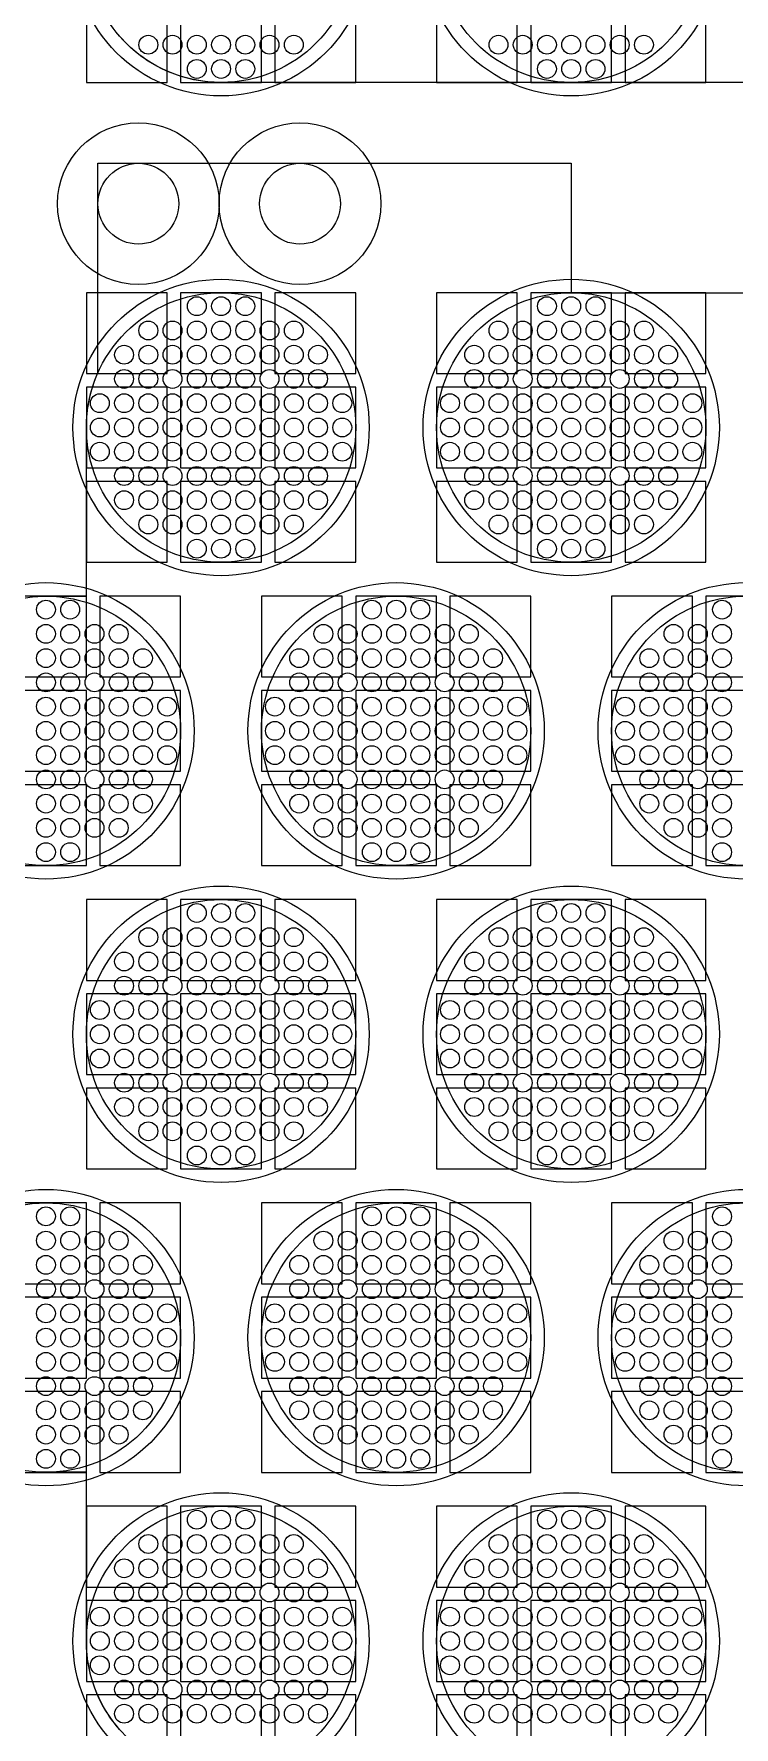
# Model space of a CAD drawing. Extents: x -49 to 54, y -38 to 38.
# Drawn here: x 6.17 to 8.77, y 8.43 to 14.71 of the extents above; entities that cross this region are included whole.
import ezdxf

# ---------------------------------------------------------------- set-up
doc = ezdxf.new("R2010")
doc.units = 0
for name, color, linetype in [('ADHESIVE_VIA_OPENINGS', 30, 'CONTINUOUS'), ('BACK_LAYER', 5, 'CONTINUOUS'), ('COND_LAYER_LOWER_ELECTRODE', 6, 'CONTINUOUS'), ('CONDUCTIVE_LAYER_BACK_LAYER', 2, 'CONTINUOUS'), ('EMITTER', 3, 'CONTINUOUS'), ('LOWER_ELECTRODE', 1, 'CONTINUOUS'), ('SUBSTRATE_VIA', 4, 'CONTINUOUS')]:
    doc.layers.add(name, color=color, linetype=linetype)

msp = doc.modelspace()

# ---------------------------------------------------------------- linework, layer by layer
at = {"layer": 'ADHESIVE_VIA_OPENINGS'}
for centre in [(6.5559, 14.0785), (7.1559, 14.0785)]:
    msp.add_circle(centre, 0.3, dxfattribs=at)
at = {"layer": 'BACK_LAYER'}
for points in [[(6.3628, 14.5286), (6.6628, 14.5286), (6.6628, 14.8286), (6.3628, 14.8286)], [(6.7128, 14.5286), (7.0128, 14.5286), (7.0128, 14.8286), (6.7128, 14.8286)], [(7.0628, 14.5286), (7.3628, 14.5286), (7.3628, 14.8286), (7.0628, 14.8286)], [(7.6628, 14.5286), (7.9628, 14.5286), (7.9628, 14.8286), (7.6628, 14.8286)], [(8.0128, 14.5286), (8.3128, 14.5286), (8.3128, 14.8286), (8.0128, 14.8286)], [(8.3628, 14.5286), (8.6628, 14.5286), (8.6628, 14.8286), (8.3628, 14.8286)], [(6.3628, 13.4482), (6.6628, 13.4482), (6.6628, 13.7482), (6.3628, 13.7482)], [(6.7128, 13.4482), (7.0128, 13.4482), (7.0128, 13.7482), (6.7128, 13.7482)], [(7.0628, 13.4482), (7.3628, 13.4482), (7.3628, 13.7482), (7.0628, 13.7482)], [(7.6628, 13.4482), (7.9628, 13.4482), (7.9628, 13.7482), (7.6628, 13.7482)], [(8.0128, 13.4482), (8.3128, 13.4482), (8.3128, 13.7482), (8.0128, 13.7482)], [(8.3628, 13.4482), (8.6628, 13.4482), (8.6628, 13.7482), (8.3628, 13.7482)], [(6.3628, 13.0982), (6.6628, 13.0982), (6.6628, 13.3982), (6.3628, 13.3982)], [(6.7128, 13.0982), (7.0128, 13.0982), (7.0128, 13.3982), (6.7128, 13.3982)], [(7.0628, 13.0982), (7.3628, 13.0982), (7.3628, 13.3982), (7.0628, 13.3982)], [(7.6628, 13.0982), (7.9628, 13.0982), (7.9628, 13.3982), (7.6628, 13.3982)], [(8.0128, 13.0982), (8.3128, 13.0982), (8.3128, 13.3982), (8.0128, 13.3982)], [(8.3628, 13.0982), (8.6628, 13.0982), (8.6628, 13.3982), (8.3628, 13.3982)], [(6.3628, 12.7482), (6.6628, 12.7482), (6.6628, 13.0482), (6.3628, 13.0482)], [(6.7128, 12.7482), (7.0128, 12.7482), (7.0128, 13.0482), (6.7128, 13.0482)], [(7.0628, 12.7482), (7.3628, 12.7482), (7.3628, 13.0482), (7.0628, 13.0482)], [(7.6628, 12.7482), (7.9628, 12.7482), (7.9628, 13.0482), (7.6628, 13.0482)], [(8.0128, 12.7482), (8.3128, 12.7482), (8.3128, 13.0482), (8.0128, 13.0482)], [(8.3628, 12.7482), (8.6628, 12.7482), (8.6628, 13.0482), (8.3628, 13.0482)], [(6.0628, 12.3223), (6.3628, 12.3223), (6.3628, 12.6223), (6.0628, 12.6223)], [(6.4128, 12.3223), (6.7128, 12.3223), (6.7128, 12.6223), (6.4128, 12.6223)], [(7.0128, 12.3223), (7.3128, 12.3223), (7.3128, 12.6223), (7.0128, 12.6223)], [(7.3628, 12.3223), (7.6628, 12.3223), (7.6628, 12.6223), (7.3628, 12.6223)], [(7.7128, 12.3223), (8.0128, 12.3223), (8.0128, 12.6223), (7.7128, 12.6223)], [(8.3128, 12.3223), (8.6128, 12.3223), (8.6128, 12.6223), (8.3128, 12.6223)], [(8.6628, 12.3223), (8.9628, 12.3223), (8.9628, 12.6223), (8.6628, 12.6223)], [(6.0628, 11.9723), (6.3628, 11.9723), (6.3628, 12.2723), (6.0628, 12.2723)], [(6.4128, 11.9723), (6.7128, 11.9723), (6.7128, 12.2723), (6.4128, 12.2723)], [(7.0128, 11.9723), (7.3128, 11.9723), (7.3128, 12.2723), (7.0128, 12.2723)], [(7.3628, 11.9723), (7.6628, 11.9723), (7.6628, 12.2723), (7.3628, 12.2723)], [(7.7128, 11.9723), (8.0128, 11.9723), (8.0128, 12.2723), (7.7128, 12.2723)], [(8.3128, 11.9723), (8.6128, 11.9723), (8.6128, 12.2723), (8.3128, 12.2723)], [(8.6628, 11.9723), (8.9628, 11.9723), (8.9628, 12.2723), (8.6628, 12.2723)], [(6.0628, 11.6223), (6.3628, 11.6223), (6.3628, 11.9223), (6.0628, 11.9223)], [(6.4128, 11.6223), (6.7128, 11.6223), (6.7128, 11.9223), (6.4128, 11.9223)], [(7.0128, 11.6223), (7.3128, 11.6223), (7.3128, 11.9223), (7.0128, 11.9223)], [(7.3628, 11.6223), (7.6628, 11.6223), (7.6628, 11.9223), (7.3628, 11.9223)], [(7.7128, 11.6223), (8.0128, 11.6223), (8.0128, 11.9223), (7.7128, 11.9223)], [(8.3128, 11.6223), (8.6128, 11.6223), (8.6128, 11.9223), (8.3128, 11.9223)], [(8.6628, 11.6223), (8.9628, 11.6223), (8.9628, 11.9223), (8.6628, 11.9223)], [(6.3628, 11.1965), (6.6628, 11.1965), (6.6628, 11.4965), (6.3628, 11.4965)], [(6.7128, 11.1965), (7.0128, 11.1965), (7.0128, 11.4965), (6.7128, 11.4965)], [(7.0628, 11.1965), (7.3628, 11.1965), (7.3628, 11.4965), (7.0628, 11.4965)], [(7.6628, 11.1965), (7.9628, 11.1965), (7.9628, 11.4965), (7.6628, 11.4965)], [(8.0128, 11.1965), (8.3128, 11.1965), (8.3128, 11.4965), (8.0128, 11.4965)], [(8.3628, 11.1965), (8.6628, 11.1965), (8.6628, 11.4965), (8.3628, 11.4965)], [(6.3628, 10.8465), (6.6628, 10.8465), (6.6628, 11.1465), (6.3628, 11.1465)], [(6.7128, 10.8465), (7.0128, 10.8465), (7.0128, 11.1465), (6.7128, 11.1465)], [(7.0628, 10.8465), (7.3628, 10.8465), (7.3628, 11.1465), (7.0628, 11.1465)], [(7.6628, 10.8465), (7.9628, 10.8465), (7.9628, 11.1465), (7.6628, 11.1465)], [(8.0128, 10.8465), (8.3128, 10.8465), (8.3128, 11.1465), (8.0128, 11.1465)], [(8.3628, 10.8465), (8.6628, 10.8465), (8.6628, 11.1465), (8.3628, 11.1465)], [(6.3628, 10.4965), (6.6628, 10.4965), (6.6628, 10.7965), (6.3628, 10.7965)], [(6.7128, 10.4965), (7.0128, 10.4965), (7.0128, 10.7965), (6.7128, 10.7965)], [(7.0628, 10.4965), (7.3628, 10.4965), (7.3628, 10.7965), (7.0628, 10.7965)], [(7.6628, 10.4965), (7.9628, 10.4965), (7.9628, 10.7965), (7.6628, 10.7965)], [(8.0128, 10.4965), (8.3128, 10.4965), (8.3128, 10.7965), (8.0128, 10.7965)], [(8.3628, 10.4965), (8.6628, 10.4965), (8.6628, 10.7965), (8.3628, 10.7965)], [(6.0628, 10.0707), (6.3628, 10.0707), (6.3628, 10.3707), (6.0628, 10.3707)], [(6.4128, 10.0707), (6.7128, 10.0707), (6.7128, 10.3707), (6.4128, 10.3707)], [(7.0128, 10.0707), (7.3128, 10.0707), (7.3128, 10.3707), (7.0128, 10.3707)], [(7.3628, 10.0707), (7.6628, 10.0707), (7.6628, 10.3707), (7.3628, 10.3707)], [(7.7128, 10.0707), (8.0128, 10.0707), (8.0128, 10.3707), (7.7128, 10.3707)], [(8.3128, 10.0707), (8.6128, 10.0707), (8.6128, 10.3707), (8.3128, 10.3707)], [(8.6628, 10.0707), (8.9628, 10.0707), (8.9628, 10.3707), (8.6628, 10.3707)], [(6.0628, 9.7207), (6.3628, 9.7207), (6.3628, 10.0207), (6.0628, 10.0207)], [(6.4128, 9.7207), (6.7128, 9.7207), (6.7128, 10.0207), (6.4128, 10.0207)], [(7.0128, 9.7207), (7.3128, 9.7207), (7.3128, 10.0207), (7.0128, 10.0207)], [(7.3628, 9.7207), (7.6628, 9.7207), (7.6628, 10.0207), (7.3628, 10.0207)], [(7.7128, 9.7207), (8.0128, 9.7207), (8.0128, 10.0207), (7.7128, 10.0207)], [(8.3128, 9.7207), (8.6128, 9.7207), (8.6128, 10.0207), (8.3128, 10.0207)], [(8.6628, 9.7207), (8.9628, 9.7207), (8.9628, 10.0207), (8.6628, 10.0207)], [(6.0628, 9.3707), (6.3628, 9.3707), (6.3628, 9.6707), (6.0628, 9.6707)], [(6.4128, 9.3707), (6.7128, 9.3707), (6.7128, 9.6707), (6.4128, 9.6707)], [(7.0128, 9.3707), (7.3128, 9.3707), (7.3128, 9.6707), (7.0128, 9.6707)], [(7.3628, 9.3707), (7.6628, 9.3707), (7.6628, 9.6707), (7.3628, 9.6707)], [(7.7128, 9.3707), (8.0128, 9.3707), (8.0128, 9.6707), (7.7128, 9.6707)], [(8.3128, 9.3707), (8.6128, 9.3707), (8.6128, 9.6707), (8.3128, 9.6707)], [(8.6628, 9.3707), (8.9628, 9.3707), (8.9628, 9.6707), (8.6628, 9.6707)], [(6.3628, 8.9448), (6.6628, 8.9448), (6.6628, 9.2448), (6.3628, 9.2448)], [(6.7128, 8.9448), (7.0128, 8.9448), (7.0128, 9.2448), (6.7128, 9.2448)], [(7.0628, 8.9448), (7.3628, 8.9448), (7.3628, 9.2448), (7.0628, 9.2448)], [(7.6628, 8.9448), (7.9628, 8.9448), (7.9628, 9.2448), (7.6628, 9.2448)], [(8.0128, 8.9448), (8.3128, 8.9448), (8.3128, 9.2448), (8.0128, 9.2448)], [(8.3628, 8.9448), (8.6628, 8.9448), (8.6628, 9.2448), (8.3628, 9.2448)], [(6.3628, 8.5948), (6.6628, 8.5948), (6.6628, 8.8948), (6.3628, 8.8948)], [(6.7128, 8.5948), (7.0128, 8.5948), (7.0128, 8.8948), (6.7128, 8.8948)], [(7.0628, 8.5948), (7.3628, 8.5948), (7.3628, 8.8948), (7.0628, 8.8948)], [(7.6628, 8.5948), (7.9628, 8.5948), (7.9628, 8.8948), (7.6628, 8.8948)], [(8.0128, 8.5948), (8.3128, 8.5948), (8.3128, 8.8948), (8.0128, 8.8948)], [(8.3628, 8.5948), (8.6628, 8.5948), (8.6628, 8.8948), (8.3628, 8.8948)], [(6.3628, 8.2448), (6.6628, 8.2448), (6.6628, 8.5448), (6.3628, 8.5448)], [(6.7128, 8.2448), (7.0128, 8.2448), (7.0128, 8.5448), (6.7128, 8.5448)], [(7.0628, 8.2448), (7.3628, 8.2448), (7.3628, 8.5448), (7.0628, 8.5448)], [(7.6628, 8.2448), (7.9628, 8.2448), (7.9628, 8.5448), (7.6628, 8.5448)], [(8.0128, 8.2448), (8.3128, 8.2448), (8.3128, 8.5448), (8.0128, 8.5448)], [(8.3628, 8.2448), (8.6628, 8.2448), (8.6628, 8.5448), (8.3628, 8.5448)]]:
    msp.add_lwpolyline(points, close=True, dxfattribs=at)
at = {"layer": 'COND_LAYER_LOWER_ELECTRODE'}
for centre in [(6.8628, 15.0286), (8.1628, 15.0286), (6.8628, 13.2482), (8.1628, 13.2482), (6.2128, 12.1223), (7.5128, 12.1223), (8.8128, 12.1223), (6.8628, 10.9965), (8.1628, 10.9965), (6.2128, 9.8707), (7.5128, 9.8707), (8.8128, 9.8707), (6.8628, 8.7448), (8.1628, 8.7448)]:
    msp.add_circle(centre, 0.55, dxfattribs=at)
at = {"layer": 'CONDUCTIVE_LAYER_BACK_LAYER'}
for points in [[(9.4727, 14.5287), (6.8528, 14.5287), (6.833, 14.5294), (6.8132, 14.531), (6.7934, 14.5334), (6.7738, 14.5365), (6.7543, 14.5405), (6.735, 14.5452), (6.7159, 14.5506), (6.697, 14.5568), (6.6784, 14.5638), (6.66, 14.5715), (6.642, 14.5799), (6.6244, 14.5891), (6.6071, 14.5989), (6.5902, 14.6094), (6.5737, 14.6206), (6.5578, 14.6324), (6.5422, 14.6448), (6.5272, 14.6579), (6.5128, 14.6715), (6.4988, 14.6857), (6.4855, 14.7004), (6.4728, 14.7157)], [(6.1632, 12.6199), (6.183, 12.6214), (6.2028, 12.6222), (6.3628, 12.6222), (6.3628, 13.2482), (6.3632, 13.268), (6.3644, 13.2879), (6.3663, 13.3077), (6.3691, 13.3274), (6.3726, 13.3469), (6.377, 13.3663), (6.382, 13.3856), (6.3879, 13.4046), (6.3945, 13.4233), (6.4018, 13.4418), (6.4059, 13.4509), (6.4059, 14.2285), (8.1628, 14.2285), (8.1628, 13.7481), (9.4727, 13.7481)], [(6.4855, 8.4167), (6.4728, 8.432), (6.4606, 8.4477), (6.4491, 8.464), (6.4383, 8.4806), (6.4281, 8.4977), (6.4186, 8.5152), (6.4099, 8.533), (6.4018, 8.5512), (6.3945, 8.5697), (6.3879, 8.5884), (6.382, 8.6074), (6.377, 8.6267), (6.3726, 8.6461), (6.3691, 8.6656), (6.3663, 8.6853), (6.3644, 8.7051), (6.3632, 8.725), (6.3628, 8.7448), (6.3628, 9.3708), (6.2028, 9.3708), (6.183, 9.3716), (6.1632, 9.3731)]]:
    msp.add_lwpolyline(points, dxfattribs=at)
at = {"layer": 'EMITTER'}
for centre in [(6.8628, 15.0286), (8.1628, 15.0286), (6.8628, 13.2482), (8.1628, 13.2482), (6.2128, 12.1223), (7.5128, 12.1223), (8.8128, 12.1223), (6.8628, 10.9965), (8.1628, 10.9965), (6.2128, 9.8707), (7.5128, 9.8707), (8.8128, 9.8707), (6.8628, 8.7448), (8.1628, 8.7448)]:
    msp.add_circle(centre, 0.5, dxfattribs=at)
at = {"layer": 'LOWER_ELECTRODE'}
for centre in [(6.5928, 14.6686), (6.6828, 14.6686), (6.7728, 14.6686), (6.8628, 14.6686), (6.9528, 14.6686), (7.0428, 14.6686), (7.1328, 14.6686), (7.8928, 14.6686), (7.9828, 14.6686), (8.0728, 14.6686), (8.1628, 14.6686), (8.2528, 14.6686), (8.3428, 14.6686), (8.4328, 14.6686), (6.7728, 14.5786), (6.8628, 14.5786), (6.9528, 14.5786), (8.0728, 14.5786), (8.1628, 14.5786), (8.2528, 14.5786), (6.7728, 13.6982), (6.8628, 13.6982), (6.9528, 13.6982), (8.0728, 13.6982), (8.1628, 13.6982), (8.2528, 13.6982), (6.5928, 13.6082), (6.6828, 13.6082), (6.7728, 13.6082), (6.8628, 13.6082), (6.9528, 13.6082), (7.0428, 13.6082), (7.1328, 13.6082), (7.8928, 13.6082), (7.9828, 13.6082), (8.0728, 13.6082), (8.1628, 13.6082), (8.2528, 13.6082), (8.3428, 13.6082), (8.4328, 13.6082), (6.5028, 13.5182), (6.5928, 13.5182), (6.6828, 13.5182), (6.7728, 13.5182), (6.8628, 13.5182), (6.9528, 13.5182), (7.0428, 13.5182), (7.1328, 13.5182), (7.2228, 13.5182), (7.8028, 13.5182), (7.8928, 13.5182), (7.9828, 13.5182), (8.0728, 13.5182), (8.1628, 13.5182), (8.2528, 13.5182), (8.3428, 13.5182), (8.4328, 13.5182), (8.5228, 13.5182), (6.5028, 13.4282), (6.5928, 13.4282), (6.6828, 13.4282), (6.7728, 13.4282), (6.8628, 13.4282), (6.9528, 13.4282), (7.0428, 13.4282), (7.1328, 13.4282), (7.2228, 13.4282), (7.8028, 13.4282), (7.8928, 13.4282), (7.9828, 13.4282), (8.0728, 13.4282), (8.1628, 13.4282), (8.2528, 13.4282), (8.3428, 13.4282), (8.4328, 13.4282), (8.5228, 13.4282), (6.4128, 13.3382), (6.5028, 13.3382), (6.5928, 13.3382), (6.6828, 13.3382), (6.7728, 13.3382), (6.8628, 13.3382), (6.9528, 13.3382), (7.0428, 13.3382), (7.1328, 13.3382), (7.2228, 13.3382), (7.3128, 13.3382), (7.7128, 13.3382), (7.8028, 13.3382), (7.8928, 13.3382), (7.9828, 13.3382), (8.0728, 13.3382), (8.1628, 13.3382), (8.2528, 13.3382), (8.3428, 13.3382), (8.4328, 13.3382), (8.5228, 13.3382), (8.6128, 13.3382), (6.4128, 13.2482), (6.5028, 13.2482), (6.5928, 13.2482), (6.6828, 13.2482), (6.7728, 13.2482), (6.8628, 13.2482), (6.9528, 13.2482), (7.0428, 13.2482), (7.1328, 13.2482), (7.2228, 13.2482), (7.3128, 13.2482), (7.7128, 13.2482), (7.8028, 13.2482), (7.8928, 13.2482), (7.9828, 13.2482), (8.0728, 13.2482), (8.1628, 13.2482), (8.2528, 13.2482), (8.3428, 13.2482), (8.4328, 13.2482), (8.5228, 13.2482), (8.6128, 13.2482), (6.4128, 13.1582), (6.5028, 13.1582), (6.5928, 13.1582), (6.6828, 13.1582), (6.7728, 13.1582), (6.8628, 13.1582), (6.9528, 13.1582), (7.0428, 13.1582), (7.1328, 13.1582), (7.2228, 13.1582), (7.3128, 13.1582), (7.7128, 13.1582), (7.8028, 13.1582), (7.8928, 13.1582), (7.9828, 13.1582), (8.0728, 13.1582), (8.1628, 13.1582), (8.2528, 13.1582), (8.3428, 13.1582), (8.4328, 13.1582), (8.5228, 13.1582), (8.6128, 13.1582), (6.5028, 13.0682), (6.5928, 13.0682), (6.6828, 13.0682), (6.7728, 13.0682), (6.8628, 13.0682), (6.9528, 13.0682), (7.0428, 13.0682), (7.1328, 13.0682), (7.2228, 13.0682), (7.8028, 13.0682), (7.8928, 13.0682), (7.9828, 13.0682), (8.0728, 13.0682), (8.1628, 13.0682), (8.2528, 13.0682), (8.3428, 13.0682), (8.4328, 13.0682), (8.5228, 13.0682), (6.5028, 12.9782), (6.5928, 12.9782), (6.6828, 12.9782), (6.7728, 12.9782), (6.8628, 12.9782), (6.9528, 12.9782), (7.0428, 12.9782), (7.1328, 12.9782), (7.2228, 12.9782), (7.8028, 12.9782), (7.8928, 12.9782), (7.9828, 12.9782), (8.0728, 12.9782), (8.1628, 12.9782), (8.2528, 12.9782), (8.3428, 12.9782), (8.4328, 12.9782), (8.5228, 12.9782), (6.5928, 12.8882), (6.6828, 12.8882), (6.7728, 12.8882), (6.8628, 12.8882), (6.9528, 12.8882), (7.0428, 12.8882), (7.1328, 12.8882), (7.8928, 12.8882), (7.9828, 12.8882), (8.0728, 12.8882), (8.1628, 12.8882), (8.2528, 12.8882), (8.3428, 12.8882), (8.4328, 12.8882), (6.7728, 12.7982), (6.8628, 12.7982), (6.9528, 12.7982), (8.0728, 12.7982), (8.1628, 12.7982), (8.2528, 12.7982), (6.2128, 12.5723), (6.3028, 12.5723), (7.4228, 12.5723), (7.5128, 12.5723), (7.6028, 12.5723), (8.7228, 12.5723), (6.2128, 12.4823), (6.3028, 12.4823), (6.3928, 12.4823), (6.4828, 12.4823), (7.2428, 12.4823), (7.3328, 12.4823), (7.4228, 12.4823), (7.5128, 12.4823), (7.6028, 12.4823), (7.6928, 12.4823), (7.7828, 12.4823), (8.5428, 12.4823), (8.6328, 12.4823), (8.7228, 12.4823), (6.2128, 12.3923), (6.3028, 12.3923), (6.3928, 12.3923), (6.4828, 12.3923), (6.5728, 12.3923), (7.1528, 12.3923), (7.2428, 12.3923), (7.3328, 12.3923), (7.4228, 12.3923), (7.5128, 12.3923), (7.6028, 12.3923), (7.6928, 12.3923), (7.7828, 12.3923), (7.8728, 12.3923), (8.4528, 12.3923), (8.5428, 12.3923), (8.6328, 12.3923), (8.7228, 12.3923), (6.2128, 12.3023), (6.3028, 12.3023), (6.3928, 12.3023), (6.4828, 12.3023), (6.5728, 12.3023), (7.1528, 12.3023), (7.2428, 12.3023), (7.3328, 12.3023), (7.4228, 12.3023), (7.5128, 12.3023), (7.6028, 12.3023), (7.6928, 12.3023), (7.7828, 12.3023), (7.8728, 12.3023), (8.4528, 12.3023), (8.5428, 12.3023), (8.6328, 12.3023), (8.7228, 12.3023), (6.2128, 12.2123), (6.3028, 12.2123), (6.3928, 12.2123), (6.4828, 12.2123), (6.5728, 12.2123), (6.6628, 12.2123), (7.0628, 12.2123), (7.1528, 12.2123), (7.2428, 12.2123), (7.3328, 12.2123), (7.4228, 12.2123), (7.5128, 12.2123), (7.6028, 12.2123), (7.6928, 12.2123), (7.7828, 12.2123), (7.8728, 12.2123), (7.9628, 12.2123), (8.3628, 12.2123), (8.4528, 12.2123), (8.5428, 12.2123), (8.6328, 12.2123), (8.7228, 12.2123), (6.2128, 12.1223), (6.3028, 12.1223), (6.3928, 12.1223), (6.4828, 12.1223), (6.5728, 12.1223), (6.6628, 12.1223), (7.0628, 12.1223), (7.1528, 12.1223), (7.2428, 12.1223), (7.3328, 12.1223), (7.4228, 12.1223), (7.5128, 12.1223), (7.6028, 12.1223), (7.6928, 12.1223), (7.7828, 12.1223), (7.8728, 12.1223), (7.9628, 12.1223), (8.3628, 12.1223), (8.4528, 12.1223), (8.5428, 12.1223), (8.6328, 12.1223), (8.7228, 12.1223), (6.2128, 12.0323), (6.3028, 12.0323), (6.3928, 12.0323), (6.4828, 12.0323), (6.5728, 12.0323), (6.6628, 12.0323), (7.0628, 12.0323), (7.1528, 12.0323), (7.2428, 12.0323), (7.3328, 12.0323), (7.4228, 12.0323), (7.5128, 12.0323), (7.6028, 12.0323), (7.6928, 12.0323), (7.7828, 12.0323), (7.8728, 12.0323), (7.9628, 12.0323), (8.3628, 12.0323), (8.4528, 12.0323), (8.5428, 12.0323), (8.6328, 12.0323), (8.7228, 12.0323), (6.2128, 11.9423), (6.3028, 11.9423), (6.3928, 11.9423), (6.4828, 11.9423), (6.5728, 11.9423), (7.1528, 11.9423), (7.2428, 11.9423), (7.3328, 11.9423), (7.4228, 11.9423), (7.5128, 11.9423), (7.6028, 11.9423), (7.6928, 11.9423), (7.7828, 11.9423), (7.8728, 11.9423), (8.4528, 11.9423), (8.5428, 11.9423), (8.6328, 11.9423), (8.7228, 11.9423), (6.2128, 11.8523), (6.3028, 11.8523), (6.3928, 11.8523), (6.4828, 11.8523), (6.5728, 11.8523), (7.1528, 11.8523), (7.2428, 11.8523), (7.3328, 11.8523), (7.4228, 11.8523), (7.5128, 11.8523), (7.6028, 11.8523), (7.6928, 11.8523), (7.7828, 11.8523), (7.8728, 11.8523), (8.4528, 11.8523), (8.5428, 11.8523), (8.6328, 11.8523), (8.7228, 11.8523), (6.2128, 11.7623), (6.3028, 11.7623), (6.3928, 11.7623), (6.4828, 11.7623), (7.2428, 11.7623), (7.3328, 11.7623), (7.4228, 11.7623), (7.5128, 11.7623), (7.6028, 11.7623), (7.6928, 11.7623), (7.7828, 11.7623), (8.5428, 11.7623), (8.6328, 11.7623), (8.7228, 11.7623), (6.2128, 11.6723), (6.3028, 11.6723), (7.4228, 11.6723), (7.5128, 11.6723), (7.6028, 11.6723), (8.7228, 11.6723), (6.7728, 11.4465), (6.8628, 11.4465), (6.9528, 11.4465), (8.0728, 11.4465), (8.1628, 11.4465), (8.2528, 11.4465), (6.5928, 11.3565), (6.6828, 11.3565), (6.7728, 11.3565), (6.8628, 11.3565), (6.9528, 11.3565), (7.0428, 11.3565), (7.1328, 11.3565), (7.8928, 11.3565), (7.9828, 11.3565), (8.0728, 11.3565), (8.1628, 11.3565), (8.2528, 11.3565), (8.3428, 11.3565), (8.4328, 11.3565), (6.5028, 11.2665), (6.5928, 11.2665), (6.6828, 11.2665), (6.7728, 11.2665), (6.8628, 11.2665), (6.9528, 11.2665), (7.0428, 11.2665), (7.1328, 11.2665), (7.2228, 11.2665), (7.8028, 11.2665), (7.8928, 11.2665), (7.9828, 11.2665), (8.0728, 11.2665), (8.1628, 11.2665), (8.2528, 11.2665), (8.3428, 11.2665), (8.4328, 11.2665), (8.5228, 11.2665), (6.5028, 11.1765), (6.5928, 11.1765), (6.6828, 11.1765), (6.7728, 11.1765), (6.8628, 11.1765), (6.9528, 11.1765), (7.0428, 11.1765), (7.1328, 11.1765), (7.2228, 11.1765), (7.8028, 11.1765), (7.8928, 11.1765), (7.9828, 11.1765), (8.0728, 11.1765), (8.1628, 11.1765), (8.2528, 11.1765), (8.3428, 11.1765), (8.4328, 11.1765), (8.5228, 11.1765), (6.4128, 11.0865), (6.5028, 11.0865), (6.5928, 11.0865), (6.6828, 11.0865), (6.7728, 11.0865), (6.8628, 11.0865), (6.9528, 11.0865), (7.0428, 11.0865), (7.1328, 11.0865), (7.2228, 11.0865), (7.3128, 11.0865), (7.7128, 11.0865), (7.8028, 11.0865), (7.8928, 11.0865), (7.9828, 11.0865), (8.0728, 11.0865), (8.1628, 11.0865), (8.2528, 11.0865), (8.3428, 11.0865), (8.4328, 11.0865), (8.5228, 11.0865), (8.6128, 11.0865), (6.4128, 10.9965), (6.5028, 10.9965), (6.5928, 10.9965), (6.6828, 10.9965), (6.7728, 10.9965), (6.8628, 10.9965), (6.9528, 10.9965), (7.0428, 10.9965), (7.1328, 10.9965), (7.2228, 10.9965), (7.3128, 10.9965), (7.7128, 10.9965), (7.8028, 10.9965), (7.8928, 10.9965), (7.9828, 10.9965), (8.0728, 10.9965), (8.1628, 10.9965), (8.2528, 10.9965), (8.3428, 10.9965), (8.4328, 10.9965), (8.5228, 10.9965), (8.6128, 10.9965), (6.4128, 10.9065), (6.5028, 10.9065), (6.5928, 10.9065), (6.6828, 10.9065), (6.7728, 10.9065), (6.8628, 10.9065), (6.9528, 10.9065), (7.0428, 10.9065), (7.1328, 10.9065), (7.2228, 10.9065), (7.3128, 10.9065), (7.7128, 10.9065), (7.8028, 10.9065), (7.8928, 10.9065), (7.9828, 10.9065), (8.0728, 10.9065), (8.1628, 10.9065), (8.2528, 10.9065), (8.3428, 10.9065), (8.4328, 10.9065), (8.5228, 10.9065), (8.6128, 10.9065), (6.5028, 10.8165), (6.5928, 10.8165), (6.6828, 10.8165), (6.7728, 10.8165), (6.8628, 10.8165), (6.9528, 10.8165), (7.0428, 10.8165), (7.1328, 10.8165), (7.2228, 10.8165), (7.8028, 10.8165), (7.8928, 10.8165), (7.9828, 10.8165), (8.0728, 10.8165), (8.1628, 10.8165), (8.2528, 10.8165), (8.3428, 10.8165), (8.4328, 10.8165), (8.5228, 10.8165), (6.5028, 10.7265), (6.5928, 10.7265), (6.6828, 10.7265), (6.7728, 10.7265), (6.8628, 10.7265), (6.9528, 10.7265), (7.0428, 10.7265), (7.1328, 10.7265), (7.2228, 10.7265), (7.8028, 10.7265), (7.8928, 10.7265), (7.9828, 10.7265), (8.0728, 10.7265), (8.1628, 10.7265), (8.2528, 10.7265), (8.3428, 10.7265), (8.4328, 10.7265), (8.5228, 10.7265), (6.5928, 10.6365), (6.6828, 10.6365), (6.7728, 10.6365), (6.8628, 10.6365), (6.9528, 10.6365), (7.0428, 10.6365), (7.1328, 10.6365), (7.8928, 10.6365), (7.9828, 10.6365), (8.0728, 10.6365), (8.1628, 10.6365), (8.2528, 10.6365), (8.3428, 10.6365), (8.4328, 10.6365), (6.7728, 10.5465), (6.8628, 10.5465), (6.9528, 10.5465), (8.0728, 10.5465), (8.1628, 10.5465), (8.2528, 10.5465), (6.2128, 10.3207), (6.3028, 10.3207), (7.4228, 10.3207), (7.5128, 10.3207), (7.6028, 10.3207), (8.7228, 10.3207), (6.2128, 10.2307), (6.3028, 10.2307), (6.3928, 10.2307), (6.4828, 10.2307), (7.2428, 10.2307), (7.3328, 10.2307), (7.4228, 10.2307), (7.5128, 10.2307), (7.6028, 10.2307), (7.6928, 10.2307), (7.7828, 10.2307), (8.5428, 10.2307), (8.6328, 10.2307), (8.7228, 10.2307), (6.2128, 10.1407), (6.3028, 10.1407), (6.3928, 10.1407), (6.4828, 10.1407), (6.5728, 10.1407), (7.1528, 10.1407), (7.2428, 10.1407), (7.3328, 10.1407), (7.4228, 10.1407), (7.5128, 10.1407), (7.6028, 10.1407), (7.6928, 10.1407), (7.7828, 10.1407), (7.8728, 10.1407), (8.4528, 10.1407), (8.5428, 10.1407), (8.6328, 10.1407), (8.7228, 10.1407), (6.2128, 10.0507), (6.3028, 10.0507), (6.3928, 10.0507), (6.4828, 10.0507), (6.5728, 10.0507), (7.1528, 10.0507), (7.2428, 10.0507), (7.3328, 10.0507), (7.4228, 10.0507), (7.5128, 10.0507), (7.6028, 10.0507), (7.6928, 10.0507), (7.7828, 10.0507), (7.8728, 10.0507), (8.4528, 10.0507), (8.5428, 10.0507), (8.6328, 10.0507), (8.7228, 10.0507), (6.2128, 9.9607), (6.3028, 9.9607), (6.3928, 9.9607), (6.4828, 9.9607), (6.5728, 9.9607), (6.6628, 9.9607), (7.0628, 9.9607), (7.1528, 9.9607), (7.2428, 9.9607), (7.3328, 9.9607), (7.4228, 9.9607), (7.5128, 9.9607), (7.6028, 9.9607), (7.6928, 9.9607), (7.7828, 9.9607), (7.8728, 9.9607), (7.9628, 9.9607), (8.3628, 9.9607), (8.4528, 9.9607), (8.5428, 9.9607), (8.6328, 9.9607), (8.7228, 9.9607), (6.2128, 9.8707), (6.3028, 9.8707), (6.3928, 9.8707), (6.4828, 9.8707), (6.5728, 9.8707), (6.6628, 9.8707), (7.0628, 9.8707), (7.1528, 9.8707), (7.2428, 9.8707), (7.3328, 9.8707), (7.4228, 9.8707), (7.5128, 9.8707), (7.6028, 9.8707), (7.6928, 9.8707), (7.7828, 9.8707), (7.8728, 9.8707), (7.9628, 9.8707), (8.3628, 9.8707), (8.4528, 9.8707), (8.5428, 9.8707), (8.6328, 9.8707), (8.7228, 9.8707), (6.2128, 9.7807), (6.3028, 9.7807), (6.3928, 9.7807), (6.4828, 9.7807), (6.5728, 9.7807), (6.6628, 9.7807), (7.0628, 9.7807), (7.1528, 9.7807), (7.2428, 9.7807), (7.3328, 9.7807), (7.4228, 9.7807), (7.5128, 9.7807), (7.6028, 9.7807), (7.6928, 9.7807), (7.7828, 9.7807), (7.8728, 9.7807), (7.9628, 9.7807), (8.3628, 9.7807), (8.4528, 9.7807), (8.5428, 9.7807), (8.6328, 9.7807), (8.7228, 9.7807), (6.2128, 9.6907), (6.3028, 9.6907), (6.3928, 9.6907), (6.4828, 9.6907), (6.5728, 9.6907), (7.1528, 9.6907), (7.2428, 9.6907), (7.3328, 9.6907), (7.4228, 9.6907), (7.5128, 9.6907), (7.6028, 9.6907), (7.6928, 9.6907), (7.7828, 9.6907), (7.8728, 9.6907), (8.4528, 9.6907), (8.5428, 9.6907), (8.6328, 9.6907), (8.7228, 9.6907), (6.2128, 9.6007), (6.3028, 9.6007), (6.3928, 9.6007), (6.4828, 9.6007), (6.5728, 9.6007), (7.1528, 9.6007), (7.2428, 9.6007), (7.3328, 9.6007), (7.4228, 9.6007), (7.5128, 9.6007), (7.6028, 9.6007), (7.6928, 9.6007), (7.7828, 9.6007), (7.8728, 9.6007), (8.4528, 9.6007), (8.5428, 9.6007), (8.6328, 9.6007), (8.7228, 9.6007), (6.2128, 9.5107), (6.3028, 9.5107), (6.3928, 9.5107), (6.4828, 9.5107), (7.2428, 9.5107), (7.3328, 9.5107), (7.4228, 9.5107), (7.5128, 9.5107), (7.6028, 9.5107), (7.6928, 9.5107), (7.7828, 9.5107), (8.5428, 9.5107), (8.6328, 9.5107), (8.7228, 9.5107), (6.2128, 9.4207), (6.3028, 9.4207), (7.4228, 9.4207), (7.5128, 9.4207), (7.6028, 9.4207), (8.7228, 9.4207), (6.7728, 9.1948), (6.8628, 9.1948), (6.9528, 9.1948), (8.0728, 9.1948), (8.1628, 9.1948), (8.2528, 9.1948), (6.5928, 9.1048), (6.6828, 9.1048), (6.7728, 9.1048), (6.8628, 9.1048), (6.9528, 9.1048), (7.0428, 9.1048), (7.1328, 9.1048), (7.8928, 9.1048), (7.9828, 9.1048), (8.0728, 9.1048), (8.1628, 9.1048), (8.2528, 9.1048), (8.3428, 9.1048), (8.4328, 9.1048), (6.5028, 9.0148), (6.5928, 9.0148), (6.6828, 9.0148), (6.7728, 9.0148), (6.8628, 9.0148), (6.9528, 9.0148), (7.0428, 9.0148), (7.1328, 9.0148), (7.2228, 9.0148), (7.8028, 9.0148), (7.8928, 9.0148), (7.9828, 9.0148), (8.0728, 9.0148), (8.1628, 9.0148), (8.2528, 9.0148), (8.3428, 9.0148), (8.4328, 9.0148), (8.5228, 9.0148), (6.5028, 8.9248), (6.5928, 8.9248), (6.6828, 8.9248), (6.7728, 8.9248), (6.8628, 8.9248), (6.9528, 8.9248), (7.0428, 8.9248), (7.1328, 8.9248), (7.2228, 8.9248), (7.8028, 8.9248), (7.8928, 8.9248), (7.9828, 8.9248), (8.0728, 8.9248), (8.1628, 8.9248), (8.2528, 8.9248), (8.3428, 8.9248), (8.4328, 8.9248), (8.5228, 8.9248), (6.4128, 8.8348), (6.5028, 8.8348), (6.5928, 8.8348), (6.6828, 8.8348), (6.7728, 8.8348), (6.8628, 8.8348), (6.9528, 8.8348), (7.0428, 8.8348), (7.1328, 8.8348), (7.2228, 8.8348), (7.3128, 8.8348), (7.7128, 8.8348), (7.8028, 8.8348), (7.8928, 8.8348), (7.9828, 8.8348), (8.0728, 8.8348), (8.1628, 8.8348), (8.2528, 8.8348), (8.3428, 8.8348), (8.4328, 8.8348), (8.5228, 8.8348), (8.6128, 8.8348), (6.4128, 8.7448), (6.5028, 8.7448), (6.5928, 8.7448), (6.6828, 8.7448), (6.7728, 8.7448), (6.8628, 8.7448), (6.9528, 8.7448), (7.0428, 8.7448), (7.1328, 8.7448), (7.2228, 8.7448), (7.3128, 8.7448), (7.7128, 8.7448), (7.8028, 8.7448), (7.8928, 8.7448), (7.9828, 8.7448), (8.0728, 8.7448), (8.1628, 8.7448), (8.2528, 8.7448), (8.3428, 8.7448), (8.4328, 8.7448), (8.5228, 8.7448), (8.6128, 8.7448), (6.4128, 8.6548), (6.5028, 8.6548), (6.5928, 8.6548), (6.6828, 8.6548), (6.7728, 8.6548), (6.8628, 8.6548), (6.9528, 8.6548), (7.0428, 8.6548), (7.1328, 8.6548), (7.2228, 8.6548), (7.3128, 8.6548), (7.7128, 8.6548), (7.8028, 8.6548), (7.8928, 8.6548), (7.9828, 8.6548), (8.0728, 8.6548), (8.1628, 8.6548), (8.2528, 8.6548), (8.3428, 8.6548), (8.4328, 8.6548), (8.5228, 8.6548), (8.6128, 8.6548), (6.5028, 8.5648), (6.5928, 8.5648), (6.6828, 8.5648), (6.7728, 8.5648), (6.8628, 8.5648), (6.9528, 8.5648), (7.0428, 8.5648), (7.1328, 8.5648), (7.2228, 8.5648), (7.8028, 8.5648), (7.8928, 8.5648), (7.9828, 8.5648), (8.0728, 8.5648), (8.1628, 8.5648), (8.2528, 8.5648), (8.3428, 8.5648), (8.4328, 8.5648), (8.5228, 8.5648), (6.5028, 8.4748), (6.5928, 8.4748), (6.6828, 8.4748), (6.7728, 8.4748), (6.8628, 8.4748), (6.9528, 8.4748), (7.0428, 8.4748), (7.1328, 8.4748), (7.2228, 8.4748), (7.8028, 8.4748), (7.8928, 8.4748), (7.9828, 8.4748), (8.0728, 8.4748), (8.1628, 8.4748), (8.2528, 8.4748), (8.3428, 8.4748), (8.4328, 8.4748), (8.5228, 8.4748)]:
    msp.add_circle(centre, 0.035, dxfattribs=at)
at = {"layer": 'SUBSTRATE_VIA'}
for centre in [(6.5559, 14.0785), (7.1559, 14.0785)]:
    msp.add_circle(centre, 0.15, dxfattribs=at)

doc.saveas('drawing.dxf')
